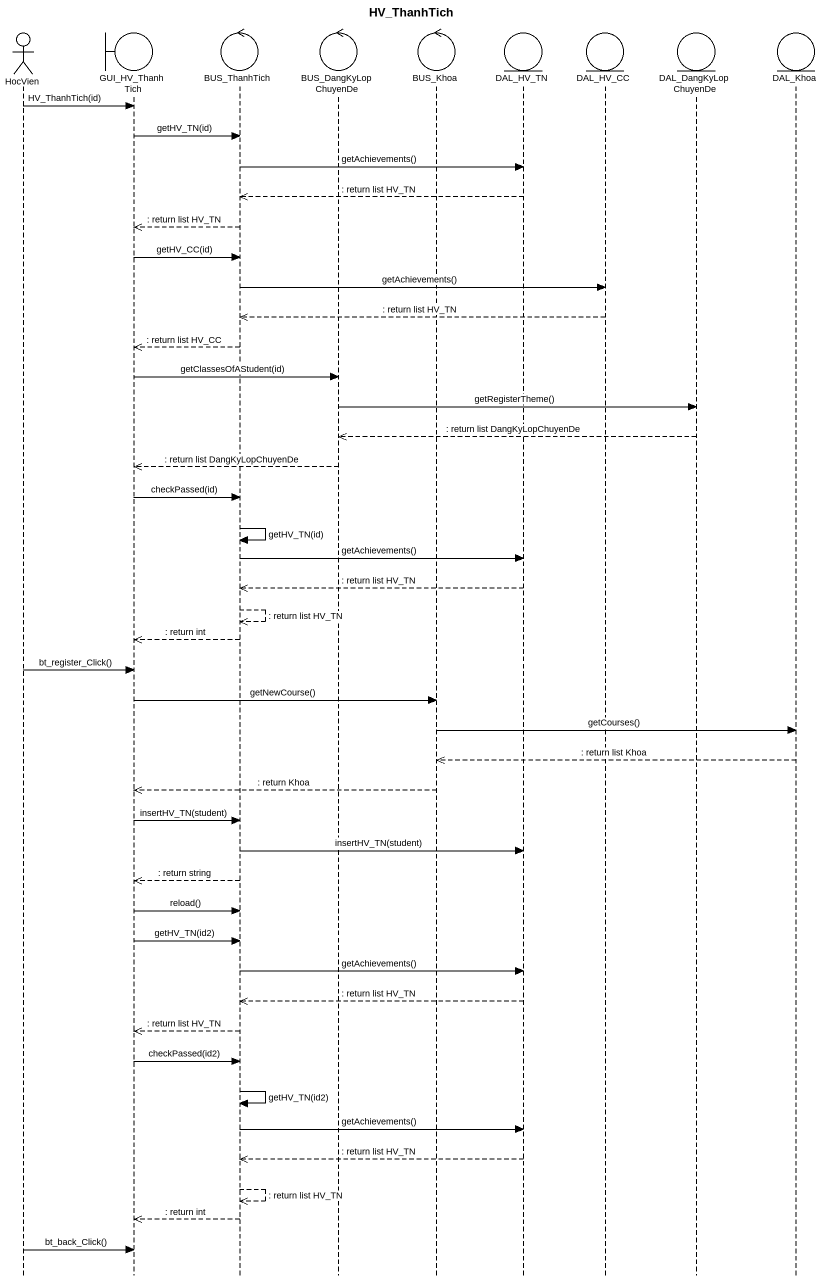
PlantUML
@startuml
title HV_ThanhTich
hide footbox
actor HocVien
boundary GUI_HV_ThanhTich
control BUS_ThanhTich
control BUS_DangKyLopChuyenDe
control BUS_Khoa
entity DAL_HV_TN
entity DAL_HV_CC
entity DAL_DangKyLopChuyenDe
entity DAL_Khoa

HocVien -> GUI_HV_ThanhTich : HV_ThanhTich(id)
GUI_HV_ThanhTich -> BUS_ThanhTich : getHV_TN(id)
BUS_ThanhTich -> DAL_HV_TN : getAchievements()
DAL_HV_TN -->> BUS_ThanhTich : : return list HV_TN
BUS_ThanhTich -->> GUI_HV_ThanhTich : : return list HV_TN
GUI_HV_ThanhTich -> BUS_ThanhTich : getHV_CC(id)
BUS_ThanhTich -> DAL_HV_CC : getAchievements()
DAL_HV_CC -->> BUS_ThanhTich : : return list HV_TN
BUS_ThanhTich -->> GUI_HV_ThanhTich : : return list HV_CC
GUI_HV_ThanhTich -> BUS_DangKyLopChuyenDe : getClassesOfAStudent(id)
BUS_DangKyLopChuyenDe -> DAL_DangKyLopChuyenDe : getRegisterTheme()
DAL_DangKyLopChuyenDe -->> BUS_DangKyLopChuyenDe : : return list DangKyLopChuyenDe
BUS_DangKyLopChuyenDe -->> GUI_HV_ThanhTich : : return list DangKyLopChuyenDe
GUI_HV_ThanhTich -> BUS_ThanhTich : checkPassed(id)
BUS_ThanhTich -> BUS_ThanhTich : getHV_TN(id)
BUS_ThanhTich -> DAL_HV_TN : getAchievements()
DAL_HV_TN -->> BUS_ThanhTich : : return list HV_TN
BUS_ThanhTich -->> BUS_ThanhTich : : return list HV_TN
BUS_ThanhTich -->> GUI_HV_ThanhTich : : return int
HocVien -> GUI_HV_ThanhTich : bt_register_Click()
GUI_HV_ThanhTich -> BUS_Khoa : getNewCourse()
BUS_Khoa -> DAL_Khoa : getCourses()
DAL_Khoa -->> BUS_Khoa : : return list Khoa
BUS_Khoa -->> GUI_HV_ThanhTich : : return Khoa
GUI_HV_ThanhTich -> BUS_ThanhTich : insertHV_TN(student)
BUS_ThanhTich -> DAL_HV_TN : insertHV_TN(student)
BUS_ThanhTich -->> GUI_HV_ThanhTich : : return string
GUI_HV_ThanhTich -> BUS_ThanhTich : reload()
GUI_HV_ThanhTich -> BUS_ThanhTich : getHV_TN(id2)
BUS_ThanhTich -> DAL_HV_TN : getAchievements()
DAL_HV_TN -->> BUS_ThanhTich : : return list HV_TN
BUS_ThanhTich -->> GUI_HV_ThanhTich : : return list HV_TN
GUI_HV_ThanhTich -> BUS_ThanhTich : checkPassed(id2)
BUS_ThanhTich -> BUS_ThanhTich : getHV_TN(id2)
BUS_ThanhTich -> DAL_HV_TN : getAchievements()
DAL_HV_TN -->> BUS_ThanhTich : : return list HV_TN
BUS_ThanhTich -->> BUS_ThanhTich : : return list HV_TN
BUS_ThanhTich -->> GUI_HV_ThanhTich : : return int
HocVien -> GUI_HV_ThanhTich : bt_back_Click()
@enduml
